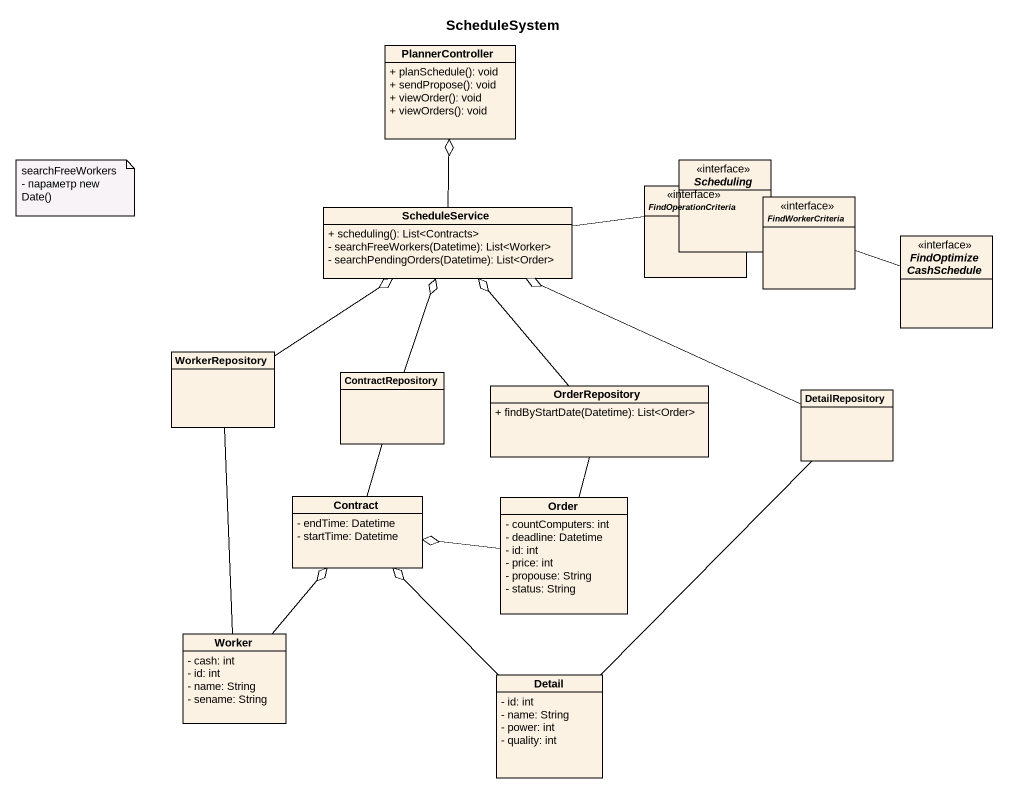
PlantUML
@startuml
title ScheduleSystem
hide circle
hide empty members
skinparam classAttributeIconSize 0
class PlannerController {
  + planSchedule(): void
  + sendPropose(): void
  + viewOrder(): void
  + viewOrders(): void
}
interface FindOperationCriteria <<interface>>
interface Scheduling <<interface>>
class ScheduleService {
  + scheduling(): List<Contracts>
  - searchFreeWorkers(Datetime): List<Worker>
  - searchPendingOrders(Datetime): List<Order>
}
interface FindWorkerCriteria <<interface>>
interface FindOptimizeCashSchedule <<interface>>
class WorkerRepository
class ContractRepository
class OrderRepository {
  + findByStartDate(Datetime): List<Order>
}
class DetailRepository
class Contract {
  - endTime: Datetime
  - startTime: Datetime
}
class Order {
  - countComputers: int
  - deadline: Datetime
  - id: int
  - price: int
  - propouse: String
  - status: String
}
class Worker {
  - cash: int
  - id: int
  - name: String
  - sename: String
}
class Detail {
  - id: int
  - name: String
  - power: int
  - quality: int
}
FindOperationCriteria -up- Scheduling
Scheduling -left- ScheduleService
ScheduleService -up-o PlannerController
FindWorkerCriteria -left- Scheduling
FindOptimizeCashSchedule -left- Scheduling
WorkerRepository -up-o ScheduleService
ContractRepository -up-o ScheduleService
OrderRepository -up-o ScheduleService
DetailRepository -left-o ScheduleService
Contract -up- ContractRepository
Order -up- OrderRepository
Order -left-o Contract
Worker -up- WorkerRepository
Worker -up-o Contract
Detail -up- DetailRepository
Detail -up-o Contract
note as N1
  searchFreeWorkers - параметр new Date()
end note
@enduml
